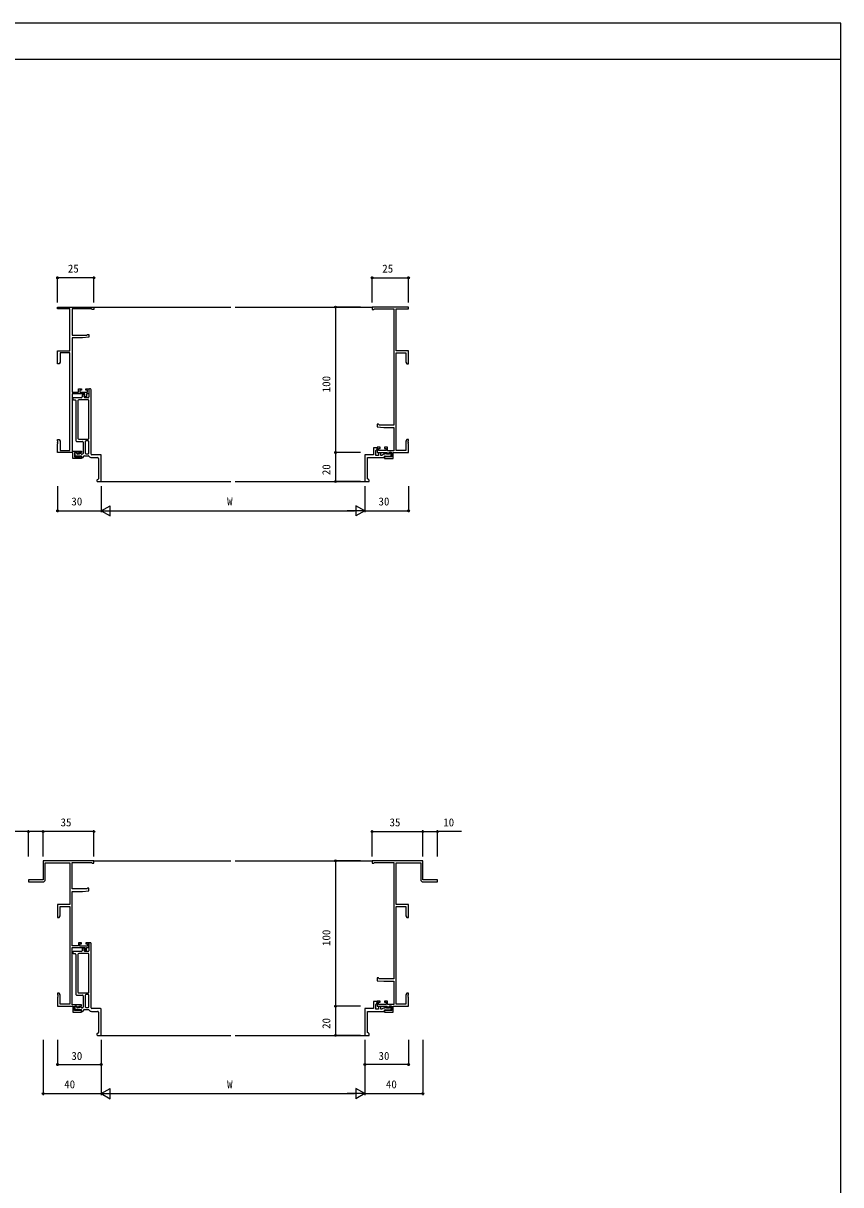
# Model space of a CAD drawing. Units: millimetres, scale not verified. Extents: x -437 to 438, y -681 to 679.
# Drawn here: x -123 to 438, y -154 to 644 of the extents above; entities that cross this region are included whole.
import ezdxf
from ezdxf.enums import TextEntityAlignment as Align

# ---------------------------------------------------------------- set-up
doc = ezdxf.new("R2010")
doc.units = ezdxf.units.MM
doc.header["$LTSCALE"] = 4
for name, color, linetype in [('0-2_YKK_11', 7, 'Continuous'), ('0-3_YKK_12', 2, 'Continuous'), ('0-4_YKK_D', 6, 'Continuous'), ('0-5_YKK_ZWAK', 7, 'Continuous')]:
    doc.layers.add(name, color=color, linetype=linetype)
doc.styles.add('ＭＳ ゴシック', font='')
doc.styles.get('ＭＳ ゴシック').set_extended_font_data('MS Gothic')

msp = doc.modelspace()

# ---------------------------------------------------------------- linework, layer by layer
at = {"layer": '0-2_YKK_11'}
for p, q in [((-78.3, 392.2), (-78.3, 387.2)), ((-77.3, 392.7), (-77.8, 392.7)), ((-76.8, 348), (-76.8, 392.2)), ((-89.3, 386.2), (-89.3, 385.7)), ((-83.5, 386.7), (-88.8, 386.7)), ((-88.8, 385.2), (-87.8, 385.2)), ((-87.3, 384.7), (-87.3, 357.2)), ((-85.8, 384.7), (-85.8, 358.7)), ((-78.8, 385.2), (-85.3, 385.2)), ((-83, 388.4), (-83, 387.2)), ((-82, 388.9), (-82.5, 388.9)), ((-81.5, 387.2), (-81.5, 388.4)), ((-78.8, 386.7), (-81, 386.7)), ((-78.3, 358.7), (-78.3, 384.7)), ((-86.8, 356.7), (-82.8, 356.7)), ((-85.3, 358.2), (-78.8, 358.2)), ((-82.3, 356.2), (-82.3, 348.4)), ((-80.8, 356.5), (-80.8, 348.7)), ((-78.8, 357), (-80.3, 357)), ((-78.3, 348.7), (-78.3, 356.5)), ((-87.9, 348.5), (-87.9, 347.2)), ((-87, 349), (-87.4, 349)), ((-87.4, 346.7), (-83.6, 346.7)), ((-86.7, 348.4), (-86.7, 348.7)), ((-85.1, 347.9), (-86.2, 347.9)), ((-84.1, 348.7), (-84.3, 348.7)), ((-82.8, 347.9), (-83.3, 347.9)), ((-83.3, 346.4), (-83.3, 345.8)), ((-83, 345.5), (-82.6, 345.5)), ((-82.1, 346), (-82.1, 346.2)), ((-81.6, 346.7), (-78.685, 346.7)), ((-80.3, 348.2), (-78.8, 348.2)), ((-76.55, 345.5), (-72.3, 345.5)), ((-70.3, 347.5), (-76.3, 347.5)), ((-71.8, 345), (-71.8, 331)), ((-69.8, 329.5), (-69.8, 347)), ((-72.8, 330), (-72.8, 329.5)), ((-72.3, 329), (-70.3, 329)), ((-82, 8.4), (-82.5, 8.4)), ((-78.3, 11.7), (-78.3, 6.7)), ((-77.3, 12.2), (-77.8, 12.2)), ((-76.8, -32.5), (-76.8, 11.7)), ((-89.3, 5.7), (-89.3, 5.2)), ((-83.5, 6.2), (-88.8, 6.2)), ((-88.8, 4.7), (-87.8, 4.7)), ((-87.3, 4.2), (-87.3, -23.3)), ((-85.8, 4.2), (-85.8, -21.8)), ((-78.8, 4.7), (-85.3, 4.7)), ((-83, 7.9), (-83, 6.7)), ((-81.5, 6.7), (-81.5, 7.9)), ((-78.8, 6.2), (-81, 6.2)), ((-78.3, -21.8), (-78.3, 4.2)), ((-86.8, -23.8), (-82.8, -23.8)), ((-85.3, -22.3), (-78.8, -22.3)), ((-78.8, -23.5), (-80.3, -23.5)), ((-87, -31.5), (-87.4, -31.5)), ((-86.7, -32.1), (-86.7, -31.8)), ((-84.1, -31.8), (-84.3, -31.8)), ((-82.3, -24.3), (-82.3, -32.1)), ((-80.8, -24), (-80.8, -31.8)), ((-78.3, -31.8), (-78.3, -24)), ((-87.9, -32), (-87.9, -33.3)), ((-87.4, -33.8), (-83.6, -33.8)), ((-85.1, -32.6), (-86.2, -32.6)), ((-82.8, -32.6), (-83.3, -32.6)), ((-83.3, -34.1), (-83.3, -34.7)), ((-83, -35), (-82.6, -35)), ((-82.1, -34.5), (-82.1, -34.3)), ((-81.6, -33.8), (-78.685, -33.8)), ((-80.3, -32.3), (-78.8, -32.3)), ((-76.55, -35), (-72.3, -35)), ((-70.3, -33), (-76.3, -33)), ((-71.8, -35.5), (-71.8, -49.5)), ((-69.8, -51), (-69.8, -33.5)), ((-72.8, -50.5), (-72.8, -51)), ((-72.3, -51.5), (-70.3, -51.5))]:
    msp.add_line(p, q, dxfattribs=at)
for points in [[(-91.3, 350.5), (-91.3, 417.5), (-98.1, 417.5), (-98.1, 411.212), (-98.8, 410), (-99.8, 410), (-99.8, 419), (-91.3, 419), (-91.3, 447.8), (-99.8, 447.8), (-99.8, 449), (-74.8, 449), (-74.8, 447.4), (-76.1, 447.4), (-76.3, 447.6), (-76.5, 447.8), (-89.8, 447.8), (-89.8, 429.6), (-79.8, 429.6), (-79.5, 429.9), (-79.2, 430.2), (-78.3, 430.2), (-78.3, 428.294), (-82.8, 427.9), (-89.8, 427.9), (-89.8, 390.6), (-85.5, 390.6), (-85.5, 392.7), (-83.4, 392.7), (-83.4, 391.9), (-84.5, 391.9), (-84.5, 390.4), (-79.3, 390.4), (-79.3, 391.9), (-80.4, 391.9), (-80.4, 392.7), (-78.3, 392.7), (-78.3, 389.4), (-80, 389.4), (-80, 387.3)], [(141.2, 355.042), (141.08, 355.225), (141.08, 355.775), (141.2, 355.958), (141.2, 356.042), (141.08, 356.225), (141.08, 356.775), (141.2, 356.958), (141.2, 358), (140.2, 358), (139.5, 356.788), (139.5, 350.5), (132.7, 350.5), (132.7, 417.5), (139.5, 417.5), (139.5, 411.212), (140.2, 410), (141.2, 410), (141.2, 419), (132.7, 419), (132.7, 447.8), (141.2, 447.8), (141.2, 449), (116.2, 449), (116.2, 447.4), (117.5, 447.4), (117.7, 447.6), (117.9, 447.8), (131.2, 447.8)], [(131.2, 447.8), (131.2, 367.9), (121.2, 367.9), (120.9, 368.2), (120.6, 368.5), (119.7, 368.5), (119.7, 366.594), (124.2, 366.2), (131.2, 366.2), (131.2, 350.2), (126.9, 350.2), (126.9, 352.6), (124.8, 352.6), (124.8, 351.8), (125.9, 351.8), (125.9, 350.3), (120.7, 350.3), (120.7, 351.8), (121.8, 351.8), (121.8, 352.6), (119.7, 352.6), (119.7, 349), (126.38, 349), (127.35, 348.44), (127.8, 348.7), (128.1, 349), (129.7, 349), (129.7, 346), (125.462, 346), (125.145, 346.549), (124.7, 346.43), (124.7, 345), (130.7, 345), (130.7, 349), (136.742, 349), (136.925, 349.12), (137.475, 349.12), (137.658, 349), (141.2, 349), (141.2, 355.042)], [(-80, 387.3), (-81, 387.3), (-81, 389.4), (-89.8, 389.4), (-89.8, 350), (-83.3, 350), (-83.3, 349), (-84.98, 349), (-85.95, 348.44), (-86.4, 348.7), (-86.7, 349), (-88.3, 349), (-88.3, 346), (-84.062, 346), (-83.745, 346.549), (-83.3, 346.43), (-83.3, 345), (-89.3, 345), (-89.3, 349), (-95.342, 349), (-95.525, 349.12), (-96.075, 349.12), (-96.258, 349), (-99.8, 349), (-99.8, 355.042), (-99.68, 355.225), (-99.68, 355.775), (-99.8, 355.958), (-99.8, 356.042), (-99.68, 356.225), (-99.68, 356.775), (-99.8, 356.958), (-99.8, 358), (-98.8, 358), (-98.1, 356.788), (-98.1, 350.5), (-91.3, 350.5)], [(-78.3, 8.9), (-78.3, 12.2), (-80.4, 12.2), (-80.4, 11.4), (-79.3, 11.4), (-79.3, 9.9), (-84.5, 9.9), (-84.5, 11.4), (-83.4, 11.4), (-83.4, 12.2), (-85.5, 12.2), (-85.5, 10.1), (-89.8, 10.1), (-89.8, 47.4), (-82.8, 47.4), (-78.3, 47.794), (-78.3, 49.7), (-79.2, 49.7), (-79.5, 49.4), (-79.8, 49.1), (-89.8, 49.1), (-89.8, 67.3), (-76.5, 67.3), (-76.3, 67.1), (-76.1, 66.9), (-74.8, 66.9), (-74.8, 68.5), (-109.8, 68.5), (-109.8, 55.5), (-119.8, 55.5), (-119.8, 54), (-109.8, 54)], [(-108.3, 55.5), (-108.3, 67), (-91.3, 67), (-91.3, 38.5), (-99.8, 38.5), (-99.8, 29.5), (-98.8, 29.5), (-98.1, 30.712), (-98.1, 37), (-91.3, 37)], [(151.2, 54), (161.2, 54), (161.2, 55.5), (151.2, 55.5), (151.2, 68.5), (116.2, 68.5), (116.2, 66.9), (117.5, 66.9), (117.7, 67.1), (117.9, 67.3), (131.2, 67.3)], [(131.2, 67.3), (131.2, -12.6), (121.2, -12.6), (120.9, -12.3), (120.6, -12), (119.7, -12), (119.7, -13.906), (124.2, -14.3), (131.2, -14.3), (131.2, -30.3), (126.9, -30.3), (126.9, -27.9), (124.8, -27.9), (124.8, -28.7), (125.9, -28.7), (125.9, -30.2), (120.7, -30.2), (120.7, -28.7), (121.8, -28.7), (121.8, -27.9), (119.7, -27.9), (119.7, -31.5), (126.38, -31.5), (127.35, -32.06), (127.8, -31.8), (128.1, -31.5), (129.7, -31.5), (129.7, -34.5), (125.462, -34.5), (125.145, -33.951), (124.7, -34.07), (124.7, -35.5), (130.7, -35.5), (130.7, -31.5), (136.742, -31.5), (136.925, -31.38), (137.475, -31.38), (137.658, -31.5), (141.2, -31.5), (141.2, -25.458)], [(141.2, -25.458), (141.08, -25.275), (141.08, -24.725), (141.2, -24.542), (141.2, -24.458), (141.08, -24.275), (141.08, -23.725), (141.2, -23.542), (141.2, -22.5), (140.2, -22.5), (139.5, -23.712), (139.5, -30), (132.7, -30), (132.7, 37), (139.5, 37), (139.5, 30.712), (140.2, 29.5), (141.2, 29.5), (141.2, 38.5), (132.7, 38.5), (132.7, 67), (149.7, 67), (149.7, 55.5)], [(-91.3, 37), (-91.3, -30), (-98.1, -30), (-98.1, -23.712), (-98.8, -22.5), (-99.8, -22.5), (-99.8, -23.542), (-99.68, -23.725), (-99.68, -24.275), (-99.8, -24.458), (-99.8, -24.542), (-99.68, -24.725), (-99.68, -25.275), (-99.8, -25.458), (-99.8, -31.5), (-96.258, -31.5), (-96.075, -31.38), (-95.525, -31.38), (-95.342, -31.5), (-89.3, -31.5), (-89.3, -35.5), (-83.3, -35.5), (-83.3, -34.07), (-83.745, -33.951), (-84.062, -34.5), (-88.3, -34.5), (-88.3, -31.5), (-86.7, -31.5), (-86.4, -31.8), (-85.95, -32.06), (-84.98, -31.5), (-83.3, -31.5), (-83.3, -30.5), (-89.8, -30.5), (-89.8, 8.9), (-81, 8.9), (-81, 6.8), (-80, 6.8), (-80, 8.9), (-78.3, 8.9)]]:
    msp.add_lwpolyline(points, dxfattribs=at)
for points in [[(111.2, 347.5), (111.2, 329), (114.2, 329), (114.2, 330), (113.7, 330.5), (113.2, 331), (113.2, 345.5), (124.7, 345.5), (124.7, 346.6), (129.3, 346.6), (129.3, 349), (128.1, 349), (128.1, 347.8), (126.2, 347.8), (126.2, 348.7), (125, 348.7), (125, 347.8), (124, 347.8), (123.508, 347.398), (123.018, 347), (122.2, 347), (122.2, 348.8), (120.7, 348.8), (120.7, 347), (118.7, 347), (118.7, 350.3), (119.2, 350.8), (119.7, 351.3), (119.7, 352.3), (117.2, 352.3), (117.2, 347.5)], [(111.2, -33), (111.2, -51.5), (114.2, -51.5), (114.2, -50.5), (113.7, -50), (113.2, -49.5), (113.2, -35), (124.7, -35), (124.7, -33.9), (129.3, -33.9), (129.3, -31.5), (128.1, -31.5), (128.1, -32.7), (126.2, -32.7), (126.2, -31.8), (125, -31.8), (125, -32.7), (124, -32.7), (123.508, -33.102), (123.018, -33.5), (122.2, -33.5), (122.2, -31.7), (120.7, -31.7), (120.7, -33.5), (118.7, -33.5), (118.7, -30.2), (119.2, -29.7), (119.7, -29.2), (119.7, -28.2), (117.2, -28.2), (117.2, -33)]]:
    msp.add_lwpolyline(points, close=True, dxfattribs=at)
for centre, radius, start, end in [((-77.8, 392.2), 0.5, 90, 180), ((-77.3, 392.2), 0.5, 0, 90), ((-88.8, 386.2), 0.5, 90, 180), ((-88.8, 385.7), 0.5, 180, 270), ((-87.8, 384.7), 0.5, 0, 90), ((-85.3, 384.7), 0.5, 90, 180), ((-83.5, 387.2), 0.5, 270, 0), ((-82.5, 388.4), 0.5, 90, 180), ((-82, 388.4), 0.5, 0, 90), ((-81, 387.2), 0.5, 180, 270), ((-78.8, 387.2), 0.5, 270, 0), ((-78.8, 384.7), 0.5, 0, 90), ((-86.8, 357.2), 0.5, 180, 270), ((-85.3, 358.7), 0.5, 180, 270), ((-82.8, 356.2), 0.5, 0, 90), ((-80.3, 356.5), 0.5, 90, 180), ((-78.8, 358.7), 0.5, 270, 0), ((-78.8, 356.5), 0.5, 0, 90), ((-87.4, 348.5), 0.5, 90, 180), ((-87.4, 347.2), 0.5, 180, 270), ((-87, 348.7), 0.3, 0, 90), ((-86.2, 348.4), 0.5, 180, 270), ((-85.1, 348.2), 0.3, 270, 0), ((-84.3, 348.2), 0.5, 90, 180), ((-84.1, 348.2), 0.5, 0, 90), ((-83.3, 348.2), 0.3, 180, 270), ((-83.6, 346.4), 0.3, 0, 90), ((-83, 345.8), 0.3, 180, 270), ((-82.8, 348.4), 0.5, 270, 0), ((-82.6, 346), 0.5, 270, 0), ((-81.6, 346.2), 0.5, 90, 180), ((-80.3, 348.7), 0.5, 180, 270), ((-78.8, 348.7), 0.5, 270, 0), ((-78.685, 346.2), 0.5, 31.33225, 90), ((-76.55, 347.5), 2, 211.33225, 270), ((-76.3, 348), 0.5, 180, 270), ((-72.3, 345), 0.5, 0, 90), ((-70.3, 347), 0.5, 0, 90), ((-72.3, 330), 0.5, 90, 180), ((-72.3, 329.5), 0.5, 180, 270), ((-72.3, 331), 0.5, 270, 0), ((-70.3, 329.5), 0.5, 270, 0), ((-109.8, 55.5), 1.5, 270.00001, 359.99999), ((151.2, 55.5), 1.5, 180.00001, 269.99999), ((-82.5, 7.9), 0.5, 90, 180), ((-82, 7.9), 0.5, 0, 90), ((-77.8, 11.7), 0.5, 90, 180), ((-77.3, 11.7), 0.5, 0, 90), ((-88.8, 5.7), 0.5, 90, 180), ((-88.8, 5.2), 0.5, 180, 270), ((-87.8, 4.2), 0.5, 0, 90), ((-85.3, 4.2), 0.5, 90, 180), ((-83.5, 6.7), 0.5, 270, 0), ((-81, 6.7), 0.5, 180, 270), ((-78.8, 6.7), 0.5, 270, 0), ((-78.8, 4.2), 0.5, 0, 90), ((-86.8, -23.3), 0.5, 180, 270), ((-85.3, -21.8), 0.5, 180, 270), ((-82.8, -24.3), 0.5, 0, 90), ((-80.3, -24), 0.5, 90, 180), ((-78.8, -21.8), 0.5, 270, 0), ((-78.8, -24), 0.5, 0, 90), ((-87.4, -32), 0.5, 90, 180), ((-87, -31.8), 0.3, 0, 90), ((-84.3, -32.3), 0.5, 90, 180), ((-84.1, -32.3), 0.5, 360, 90), ((-80.3, -31.8), 0.5, 180, 270), ((-78.8, -31.8), 0.5, 270, 0), ((-87.4, -33.3), 0.5, 180, 270), ((-86.2, -32.1), 0.5, 180, 270), ((-85.1, -32.3), 0.3, 270, 0), ((-83.3, -32.3), 0.3, 180, 270), ((-83.6, -34.1), 0.3, 0, 90), ((-83, -34.7), 0.3, 180, 270), ((-82.8, -32.1), 0.5, 270, 0), ((-82.6, -34.5), 0.5, 270, 0), ((-81.6, -34.3), 0.5, 90, 180), ((-78.685, -34.3), 0.5, 31.33225, 90), ((-76.55, -33), 2, 211.33225, 270), ((-76.3, -32.5), 0.5, 180, 270), ((-72.3, -35.5), 0.5, 0, 90), ((-70.3, -33.5), 0.5, 0, 90), ((-72.3, -50.5), 0.5, 90, 180), ((-72.3, -51), 0.5, 180, 270), ((-72.3, -49.5), 0.5, 270, 0), ((-70.3, -51), 0.5, 270, 0)]:
    msp.add_arc(centre, radius, start, end, dxfattribs=at)
at = {"layer": '0-3_YKK_12'}
for p, q in [((-75.1, 449), (19.2, 449)), ((22.2, 449), (116.5, 449)), ((-70.3, 329), (19.2, 329)), ((22.2, 329), (111.7, 329)), ((-75.1, 68.5), (19.2, 68.5)), ((22.2, 68.5), (116.5, 68.5)), ((-70.3, -51.5), (19.2, -51.5)), ((22.2, -51.5), (111.7, -51.5))]:
    msp.add_line(p, q, dxfattribs=at)
at = {"layer": '0-4_YKK_D'}
for p, q in [((-99.8, 452), (-99.8, 470)), ((-74.8, 469), (-99.8, 469)), ((-74.8, 452), (-74.8, 470)), ((116.2, 452), (116.2, 470)), ((116.2, 469), (141.2, 469)), ((141.2, 452), (141.2, 470)), ((108.2, 449), (90.2, 449)), ((91.2, 449), (91.2, 349)), ((108.2, 349), (90.2, 349)), ((108.2, 349), (90.2, 349)), ((91.2, 349), (91.2, 329)), ((108.2, 329), (90.2, 329)), ((-99.8, 326), (-99.8, 308)), ((-69.8, 326), (-69.8, 308)), ((-69.8, 326), (-69.8, 308)), ((111.2, 326), (111.2, 308)), ((111.2, 326), (111.2, 308)), ((141.2, 326), (141.2, 308)), ((-69.8, 309), (-63.738, 312.5)), ((-63.738, 305.5), (-63.738, 312.5)), ((111.2, 309), (105.138, 312.5)), ((105.138, 312.5), (105.138, 305.5)), ((-99.8, 309), (-69.8, 309)), ((-69.8, 309), (-63.738, 305.5)), ((-69.8, 309), (-57.676, 309)), ((-62.8, 309), (104.2, 309)), ((111.2, 309), (99.076, 309)), ((111.2, 309), (105.138, 305.5)), ((111.2, 309), (141.2, 309)), ((-119.8, 71.5), (-119.8, 89.5)), ((-109.8, 71.5), (-109.8, 89.5)), ((-109.8, 71.5), (-109.8, 89.5)), ((-74.8, 88.5), (-109.8, 88.5)), ((-74.8, 71.5), (-74.8, 89.5)), ((116.2, 71.5), (116.2, 89.5)), ((116.2, 88.5), (151.2, 88.5)), ((151.2, 71.5), (151.2, 89.5)), ((151.2, 71.5), (151.2, 89.5)), ((151.2, 88.5), (161.2, 88.5)), ((161.2, 71.5), (161.2, 89.5)), ((177.648, 88.5), (161.2, 88.5)), ((108.2, 68.5), (90.2, 68.5)), ((91.2, 68.5), (91.2, -31.5)), ((108.2, -31.5), (90.2, -31.5)), ((108.2, -31.5), (90.2, -31.5)), ((91.2, -31.5), (91.2, -51.5)), ((-109.8, -54.5), (-109.8, -92.5)), ((-99.8, -54.5), (-99.8, -72.5)), ((-69.8, -54.5), (-69.8, -92.5)), ((-69.8, -54.5), (-69.8, -92.5)), ((-69.8, -54.5), (-69.8, -72.5)), ((108.2, -51.5), (90.2, -51.5)), ((111.2, -54.5), (111.2, -92.5)), ((111.2, -54.5), (111.2, -92.5)), ((111.2, -54.5), (111.2, -72.5)), ((141.2, -54.5), (141.2, -72.5)), ((151.2, -54.5), (151.2, -92.5)), ((-99.8, -71.5), (-69.8, -71.5)), ((141.2, -71.5), (111.2, -71.5)), ((-109.8, -91.5), (-69.8, -91.5)), ((-69.8, -91.5), (-63.738, -88)), ((-69.8, -91.5), (-63.738, -95)), ((-69.8, -91.5), (-57.676, -91.5)), ((-63.738, -95), (-63.738, -88)), ((-62.8, -91.5), (104.2, -91.5)), ((111.2, -91.5), (99.076, -91.5)), ((111.2, -91.5), (105.138, -88)), ((105.138, -88), (105.138, -95)), ((111.2, -91.5), (105.138, -95)), ((111.2, -91.5), (151.2, -91.5))]:
    msp.add_line(p, q, dxfattribs=at)
msp.add_lwpolyline([(-109.8, 88.5), (-119.8, 88.5), (-135.725, 88.5)], dxfattribs=at)
for centre in [(-99.8, 469), (-74.8, 469), (116.2, 469), (141.2, 469), (91.2, 449), (91.2, 349), (91.2, 349), (91.2, 329), (-99.8, 309), (141.2, 309), (-119.8, 88.5), (-109.8, 88.5), (-109.8, 88.5), (-74.8, 88.5), (116.2, 88.5), (151.2, 88.5), (151.2, 88.5), (161.2, 88.5), (91.2, 68.5), (91.2, -31.5), (91.2, -31.5), (91.2, -51.5), (-99.8, -71.5), (-69.8, -71.5), (111.2, -71.5), (141.2, -71.5), (-109.8, -91.5), (151.2, -91.5)]:
    msp.add_circle(centre, 0.637, dxfattribs=at)
at = {"layer": '0-5_YKK_ZWAK'}
for p, q in [((438.2, 644), (-436.8, 644)), ((438.2, 619), (-436.8, 619))]:
    msp.add_line(p, q, dxfattribs=at)
msp.add_lwpolyline([(-436.8, -681), (438.2, -681), (438.2, 644)], dxfattribs=at)

# ---------------------------------------------------------------- texts
at = {"layer": '0-4_YKK_D', "style": 'ＭＳ ゴシック'}
for s, p in [('25', (-92.755, 471)), ('25', (123.245, 471)), ('30', (-90.34, 311)), ('W', (16.652, 311)), ('30', (120.66, 311)), ('35', (-97.755, 90.5)), ('35', (128.245, 90.5)), ('10', (165.123, 90.5)), ('30', (-90.34, -70)), ('30', (120.66, -70)), ('40', (-95.255, -89.5)), ('W', (16.652, -89.5)), ('40', (125.745, -89.5))]:
    msp.add_text(s, height=5.499, dxfattribs=at).set_placement(p, align=Align.BOTTOM_LEFT)
for s, p in [('100', (89.2, 390.435)), ('20', (89.2, 333.46)), ('100', (89.2, 9.935)), ('20', (89.2, -47.04))]:
    msp.add_text(s, height=5.499, rotation=90, dxfattribs=at).set_placement(p, align=Align.BOTTOM_LEFT)

doc.saveas('drawing.dxf')
